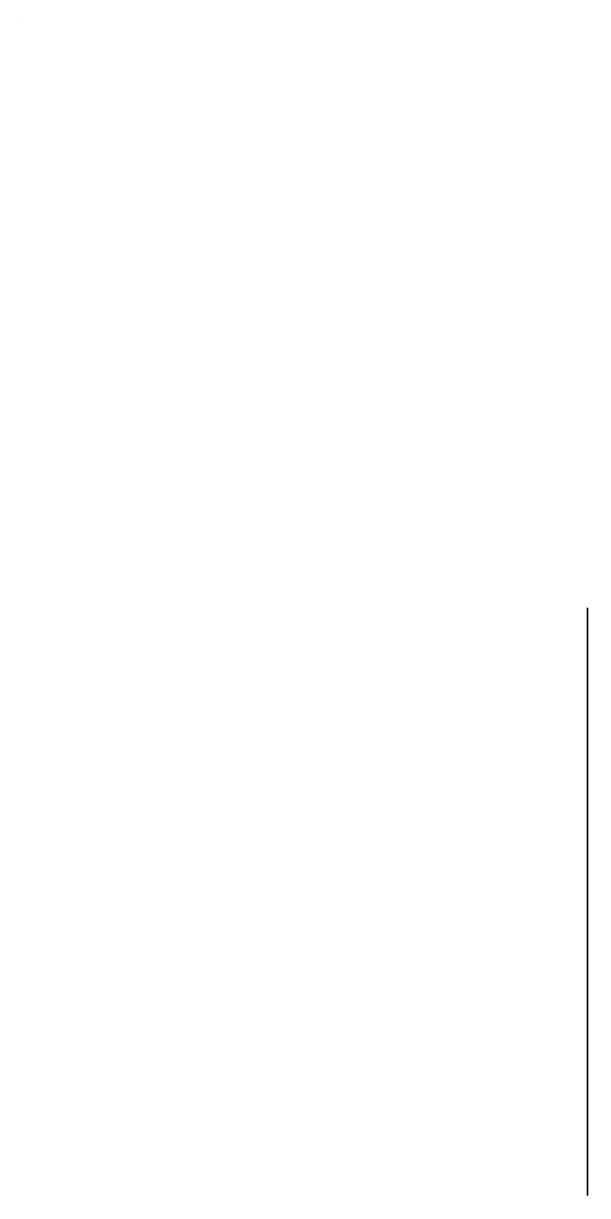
# Model space of a CAD drawing. Header units: inches. Extents: x 1683.9 to 1693.5, y 880.2 to 900.2.
import ezdxf

# ---------------------------------------------------------------- set-up
doc = ezdxf.new("R2010")
doc.units = ezdxf.units.IN
doc.header["$MEASUREMENT"] = 0

msp = doc.modelspace()

# ---------------------------------------------------------------- linework, layer by layer
at = {"extrusion": (1, 0, 0)}
for p, q in [((1693.478, 890.248, 4.5), (1693.478, 885.248, 4.5)), ((1693.478, 885.248, 9.5), (1693.478, 890.248, 4.5)), ((1693.478, 885.248, 4.5), (1693.478, 885.248, 9.5))]:
    msp.add_line(p, q, dxfattribs=at)
for p, q in [((1693.478, 880.248, 4.5), (1693.478, 885.248, 4.5)), ((1693.478, 885.248, 4.5), (1693.478, 885.248, 9.5)), ((1693.478, 885.248, 9.5), (1693.478, 880.248, 4.5))]:
    msp.add_line(p, q)
msp.add_lwpolyline([(1683.887, 900.191), (1683.887, 900.191), (1683.887, 900.191), (1683.887, 900.191)], close=True)

doc.saveas('drawing.dxf')
